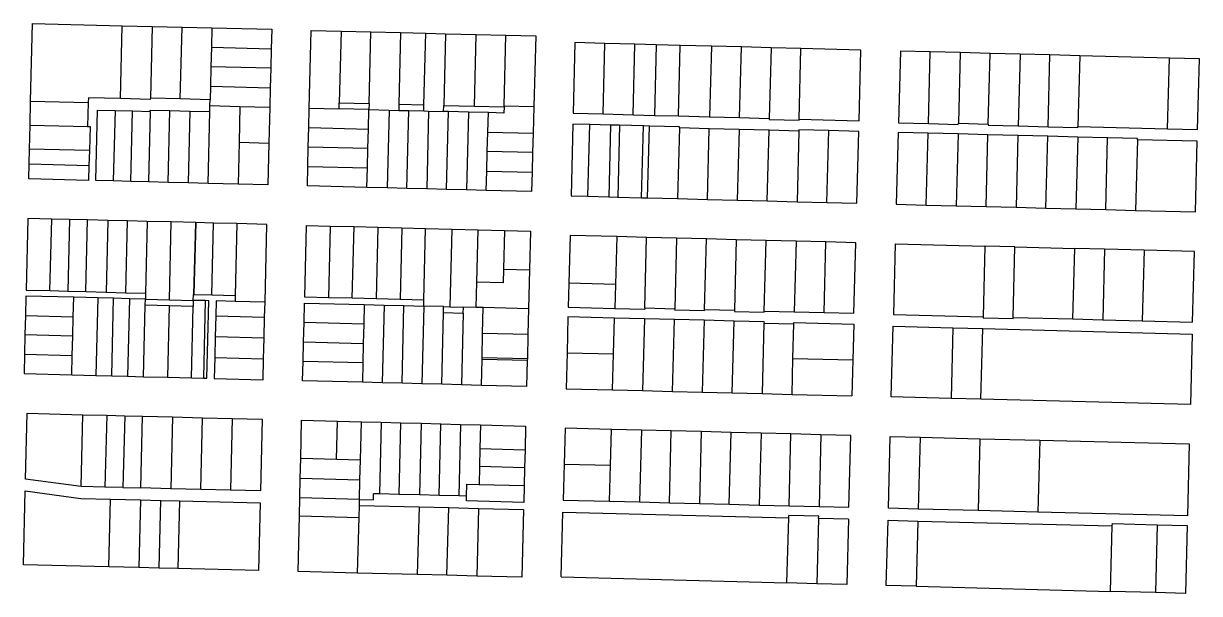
# Model space of a CAD drawing. Header units: inches. Extents: x 486468 to 494399, y 5455955 to 5460553.
# Drawn here: x 487768 to 488367, y 5457301 to 5457591 of the extents above; entities that cross this region are included whole.
import ezdxf

# ---------------------------------------------------------------- set-up
doc = ezdxf.new("R2010")
doc.units = ezdxf.units.IN
doc.header["$MEASUREMENT"] = 0
doc.layers.add('ParcelLines', color=10, linetype='Continuous')

msp = doc.modelspace()

# ---------------------------------------------------------------- linework, layer by layer
at = {"layer": 'ParcelLines', "color": 1}
for p, q in [((487771.666, 5457551.026), (487772.637, 5457590.527)), ((487772.637, 5457590.527), (487818.286, 5457589.418)), ((487817.385, 5457552.318), (487818.286, 5457589.418)), ((487818.286, 5457589.418), (487833.536, 5457589.049)), ((487833.536, 5457589.049), (487832.635, 5457552.528)), ((487833.536, 5457589.049), (487848.736, 5457588.679)), ((487847.835, 5457552.158), (487848.736, 5457588.679)), ((487848.736, 5457588.679), (487863.935, 5457588.32)), ((487863.935, 5457588.32), (487863.692, 5457578.43)), ((487863.935, 5457588.32), (487894.385, 5457587.582)), ((487894.385, 5457587.582), (487894.135, 5457577.682)), ((487913.515, 5457547.481), (487914.485, 5457587.032)), ((487914.485, 5457587.032), (487929.684, 5457586.663)), ((487929.684, 5457586.663), (487928.784, 5457550.132)), ((487929.684, 5457586.663), (487944.834, 5457586.293)), ((487943.934, 5457549.782), (487944.834, 5457586.293)), ((487944.834, 5457586.293), (487960.034, 5457585.914)), ((487960.034, 5457585.914), (487959.112, 5457549.424)), ((487960.034, 5457585.914), (487972.834, 5457585.604)), ((487971.912, 5457549.121), (487972.834, 5457585.604)), ((487972.834, 5457585.604), (487982.884, 5457585.355)), ((487982.884, 5457585.355), (487981.984, 5457548.883)), ((487982.884, 5457585.355), (487998.484, 5457584.975)), ((487997.584, 5457548.524), (487998.484, 5457584.975)), ((487998.484, 5457584.975), (488013.633, 5457584.605)), ((488012.743, 5457548.634), (488013.633, 5457584.605)), ((488013.633, 5457584.605), (488028.783, 5457584.236)), ((488028.783, 5457584.236), (488027.853, 5457548.285)), ((488048.783, 5457580.836), (488047.848, 5457544.845)), ((488064.033, 5457580.438), (488048.783, 5457580.836)), ((487863.692, 5457578.43), (487863.45, 5457568.53)), ((487863.692, 5457578.43), (487894.135, 5457577.682)), ((487894.135, 5457577.682), (487893.895, 5457567.781)), ((488063.102, 5457544.497), (488064.033, 5457580.438)), ((488079.233, 5457580.028), (488064.033, 5457580.438)), ((488078.332, 5457544.087), (488079.233, 5457580.028)), ((488090.182, 5457579.739), (488079.233, 5457580.028)), ((488090.182, 5457579.739), (488089.282, 5457543.807)), ((488102.382, 5457579.419), (488090.182, 5457579.739)), ((488101.481, 5457543.488), (488102.382, 5457579.419)), ((488118.232, 5457578.999), (488102.382, 5457579.419)), ((488118.232, 5457578.999), (488117.331, 5457543.078)), ((488133.482, 5457578.601), (488118.232, 5457578.999)), ((488132.531, 5457542.689), (488133.482, 5457578.601)), ((488148.681, 5457578.201), (488133.482, 5457578.601)), ((488148.681, 5457578.201), (488147.731, 5457542.29)), ((488163.83, 5457577.802), (488148.681, 5457578.201)), ((488162.88, 5457541.89), (488163.83, 5457577.802)), ((488194.38, 5457576.994), (488163.83, 5457577.802)), ((488193.43, 5457541.092), (488194.38, 5457576.994)), ((488214.48, 5457576.544), (488213.48, 5457539.993)), ((488229.68, 5457576.146), (488214.48, 5457576.544)), ((488228.729, 5457539.593), (488229.68, 5457576.146)), ((488244.929, 5457575.746), (488229.68, 5457576.146)), ((488244.929, 5457575.746), (488243.979, 5457539.794)), ((488260.129, 5457575.347), (488244.929, 5457575.746)), ((488259.179, 5457539.395), (488260.129, 5457575.347)), ((488275.379, 5457574.948), (488260.129, 5457575.347)), ((488275.379, 5457574.948), (488274.429, 5457538.395)), ((488290.579, 5457574.549), (488275.379, 5457574.948)), ((488289.628, 5457537.996), (488290.579, 5457574.549)), ((488305.829, 5457574.149), (488290.579, 5457574.549)), ((488305.829, 5457574.149), (488304.878, 5457538.196)), ((488351.528, 5457572.951), (488305.829, 5457574.149)), ((488350.527, 5457537.013), (488351.528, 5457572.951)), ((488366.728, 5457572.552), (488351.528, 5457572.951)), ((488365.793, 5457536.61), (488366.728, 5457572.552)), ((487863.45, 5457568.53), (487863.207, 5457558.629)), ((487893.895, 5457567.781), (487863.45, 5457568.53)), ((487893.895, 5457567.781), (487893.655, 5457557.881)), ((487863.207, 5457558.629), (487863.039, 5457551.779)), ((487863.207, 5457558.629), (487893.655, 5457557.881)), ((487893.655, 5457557.881), (487893.405, 5457547.981)), ((487771.366, 5457538.876), (487771.666, 5457551.026)), ((487771.666, 5457551.026), (487800.966, 5457550.277)), ((487801.036, 5457552.727), (487800.966, 5457550.277)), ((487817.385, 5457552.318), (487801.036, 5457552.727)), ((487832.585, 5457551.928), (487817.385, 5457552.318)), ((487832.635, 5457552.528), (487832.585, 5457551.928)), ((487847.835, 5457552.158), (487832.635, 5457552.528)), ((487863.039, 5457551.779), (487847.835, 5457552.158)), ((487862.965, 5457548.78), (487863.039, 5457551.779)), ((487800.966, 5457550.277), (487800.636, 5457538.127)), ((487804.786, 5457510.627), (487805.736, 5457546.527)), ((487805.736, 5457546.527), (487814.635, 5457546.287)), ((487814.635, 5457546.287), (487813.736, 5457510.407)), ((487814.635, 5457546.287), (487823.535, 5457546.058)), ((487822.685, 5457510.178), (487823.535, 5457546.058)), ((487823.535, 5457546.058), (487832.435, 5457545.828)), ((487832.435, 5457545.828), (487831.685, 5457509.948)), ((487832.435, 5457545.828), (487832.485, 5457546.478)), ((487832.485, 5457546.478), (487842.535, 5457546.228)), ((487841.735, 5457509.698), (487842.535, 5457546.228)), ((487842.535, 5457546.228), (487852.685, 5457545.978)), ((487852.685, 5457545.978), (487851.835, 5457509.448)), ((487852.685, 5457545.978), (487862.885, 5457545.73)), ((487861.985, 5457509.189), (487862.885, 5457545.73)), ((487862.885, 5457545.73), (487862.965, 5457548.78)), ((487862.965, 5457548.78), (487878.185, 5457548.38)), ((487878.185, 5457548.38), (487877.745, 5457530.13)), ((487878.185, 5457548.38), (487893.405, 5457547.981)), ((487893.405, 5457547.981), (487892.955, 5457529.73)), ((487913.275, 5457537.581), (487913.515, 5457547.481)), ((487913.515, 5457547.481), (487928.684, 5457547.082)), ((487928.684, 5457547.082), (487928.784, 5457550.132)), ((487943.884, 5457546.732), (487928.684, 5457547.082)), ((487928.784, 5457550.132), (487943.934, 5457549.782)), ((487943.634, 5457536.832), (487943.884, 5457546.732)), ((487943.934, 5457549.782), (487943.884, 5457546.732)), ((487943.884, 5457546.732), (487954.234, 5457546.472)), ((487954.234, 5457546.472), (487953.233, 5457506.861)), ((487954.234, 5457546.472), (487959.034, 5457546.353)), ((487959.112, 5457549.424), (487959.034, 5457546.353)), ((487959.034, 5457546.353), (487964.234, 5457546.223)), ((487959.112, 5457549.424), (487971.912, 5457549.121)), ((487963.233, 5457506.611), (487964.234, 5457546.223)), ((487964.234, 5457546.223), (487971.834, 5457546.033)), ((487971.834, 5457546.033), (487971.912, 5457549.121)), ((487971.834, 5457546.033), (487974.234, 5457545.973)), ((487974.234, 5457545.973), (487973.283, 5457506.362)), ((487974.234, 5457545.973), (487981.884, 5457545.783)), ((487981.884, 5457545.783), (487981.984, 5457548.883)), ((487984.384, 5457545.713), (487981.884, 5457545.783)), ((487981.984, 5457548.883), (487997.584, 5457548.524)), ((487983.383, 5457506.112), (487984.384, 5457545.713)), ((487994.534, 5457545.454), (487984.384, 5457545.713)), ((487994.534, 5457545.454), (487993.483, 5457505.862)), ((488004.684, 5457545.194), (487994.534, 5457545.454)), ((487997.584, 5457548.524), (488012.733, 5457548.184)), ((488004.404, 5457535.283), (488004.684, 5457545.194)), ((488012.633, 5457544.984), (488004.684, 5457545.194)), ((488012.733, 5457548.184), (488012.633, 5457544.984)), ((488012.733, 5457548.184), (488012.743, 5457548.634)), ((488012.743, 5457548.634), (488027.853, 5457548.285)), ((488027.853, 5457548.285), (488027.502, 5457534.734)), ((488047.848, 5457544.845), (488063.102, 5457544.497)), ((487771.066, 5457526.676), (487771.366, 5457538.876)), ((487771.366, 5457538.876), (487800.636, 5457538.127)), ((488047.732, 5457539.386), (488046.782, 5457502.835)), ((488056.282, 5457539.166), (488047.732, 5457539.386)), ((488055.332, 5457502.615), (488056.282, 5457539.166)), ((488066.932, 5457538.886), (488056.282, 5457539.166)), ((488063.102, 5457544.497), (488078.332, 5457544.087)), ((488066.932, 5457538.886), (488066.032, 5457502.335)), ((488071.482, 5457538.777), (488066.932, 5457538.886)), ((488078.332, 5457544.087), (488089.282, 5457543.807)), ((488089.282, 5457543.807), (488101.481, 5457543.488)), ((488101.481, 5457543.488), (488117.331, 5457543.078)), ((488117.331, 5457543.078), (488132.531, 5457542.689)), ((488132.531, 5457542.689), (488147.731, 5457542.29)), ((488147.731, 5457542.29), (488147.681, 5457541.69)), ((488147.681, 5457541.69), (488162.88, 5457541.29)), ((488162.88, 5457541.89), (488193.43, 5457541.092)), ((488162.88, 5457541.29), (488162.88, 5457541.89)), ((488213.48, 5457539.993), (488228.729, 5457539.593)), ((488228.729, 5457539.593), (488243.929, 5457539.194)), ((488243.929, 5457539.194), (488243.979, 5457539.794)), ((488243.979, 5457539.794), (488259.179, 5457539.395)), ((488259.179, 5457539.395), (488259.179, 5457538.795)), ((487800.636, 5457538.127), (487801.886, 5457538.127)), ((487801.886, 5457538.127), (487801.556, 5457525.926)), ((487913.025, 5457527.681), (487913.275, 5457537.581)), ((487913.275, 5457537.581), (487943.634, 5457536.832)), ((487943.384, 5457526.931), (487943.634, 5457536.832)), ((488004.133, 5457525.383), (488004.404, 5457535.283)), ((488004.404, 5457535.283), (488027.502, 5457534.734)), ((488027.502, 5457534.734), (488027.242, 5457524.834)), ((488071.482, 5457538.777), (488070.582, 5457502.215)), ((488083.682, 5457538.457), (488071.482, 5457538.777)), ((488082.732, 5457501.905), (488083.682, 5457538.457)), ((488086.732, 5457538.377), (488083.682, 5457538.457)), ((488085.782, 5457501.826), (488086.732, 5457538.377)), ((488101.931, 5457537.987), (488086.732, 5457538.377)), ((488101.931, 5457537.387), (488100.981, 5457501.436)), ((488101.931, 5457537.387), (488101.931, 5457537.987)), ((488117.181, 5457536.988), (488101.931, 5457537.387)), ((488116.231, 5457501.046), (488117.181, 5457536.988)), ((488132.381, 5457536.589), (488117.181, 5457536.988)), ((488132.381, 5457536.589), (488131.431, 5457500.657)), ((488147.581, 5457536.19), (488132.381, 5457536.589)), ((488146.631, 5457500.268), (488147.581, 5457536.19)), ((488162.83, 5457535.79), (488147.581, 5457536.19)), ((488162.83, 5457535.79), (488161.88, 5457499.879)), ((488178.03, 5457536.041), (488162.83, 5457536.44)), ((488162.83, 5457536.44), (488162.83, 5457535.79)), ((488177.08, 5457499.489), (488178.03, 5457536.041)), ((488193.28, 5457535.641), (488178.03, 5457536.041)), ((488192.28, 5457499.089), (488193.28, 5457535.641)), ((488213.38, 5457535.143), (488212.379, 5457498.59)), ((488228.579, 5457534.743), (488213.38, 5457535.143)), ((488227.629, 5457498.19), (488228.579, 5457534.743)), ((488243.829, 5457534.343), (488228.579, 5457534.743)), ((488243.829, 5457534.343), (488242.879, 5457497.802)), ((488259.029, 5457533.945), (488243.829, 5457534.343)), ((488258.079, 5457497.402), (488259.029, 5457533.945)), ((488274.279, 5457533.545), (488259.029, 5457533.945)), ((488259.179, 5457538.795), (488274.429, 5457538.395)), ((488274.279, 5457533.545), (488273.328, 5457497.012)), ((488289.478, 5457533.146), (488274.279, 5457533.545)), ((488274.429, 5457538.395), (488289.628, 5457537.996)), ((488288.527, 5457496.613), (488289.478, 5457533.146)), ((488304.728, 5457532.746), (488289.478, 5457533.146)), ((488289.628, 5457537.996), (488304.878, 5457537.596)), ((488304.878, 5457538.196), (488350.527, 5457537.013)), ((488304.878, 5457537.596), (488304.878, 5457538.196)), ((488350.527, 5457537.013), (488365.793, 5457536.61)), ((487877.745, 5457530.13), (487877.235, 5457508.809)), ((487877.745, 5457530.13), (487892.955, 5457529.73)), ((487892.955, 5457529.73), (487892.435, 5457508.429)), ((487912.785, 5457517.78), (487913.025, 5457527.681)), ((487943.384, 5457526.931), (487913.025, 5457527.681)), ((487943.133, 5457517.031), (487943.384, 5457526.931)), ((488304.728, 5457532.746), (488303.777, 5457496.223)), ((488319.978, 5457532.346), (488304.728, 5457532.746)), ((488318.977, 5457495.835), (488319.978, 5457532.346)), ((488335.178, 5457531.948), (488319.978, 5457532.346)), ((488335.178, 5457531.398), (488334.227, 5457495.435)), ((488335.178, 5457531.398), (488335.178, 5457531.948)), ((488365.627, 5457530.599), (488335.178, 5457531.398)), ((488364.676, 5457494.646), (488365.627, 5457530.599)), ((487770.876, 5457519.075), (487771.066, 5457526.676)), ((487801.556, 5457525.926), (487771.066, 5457526.676)), ((487801.556, 5457525.926), (487801.346, 5457518.326)), ((488003.853, 5457515.483), (488004.133, 5457525.383)), ((488027.242, 5457524.834), (488004.133, 5457525.383)), ((488027.242, 5457524.834), (488026.982, 5457514.933)), ((487770.686, 5457511.475), (487770.876, 5457519.075)), ((487770.876, 5457519.075), (487801.346, 5457518.326)), ((487801.346, 5457518.326), (487801.136, 5457510.726)), ((487912.534, 5457507.88), (487912.785, 5457517.78)), ((487912.785, 5457517.78), (487943.133, 5457517.031)), ((487942.883, 5457507.121), (487943.133, 5457517.031)), ((488003.583, 5457505.612), (488003.853, 5457515.483)), ((488003.853, 5457515.483), (488026.982, 5457514.933)), ((488026.982, 5457514.933), (488026.732, 5457505.033)), ((487801.136, 5457510.726), (487770.686, 5457511.475)), ((487813.736, 5457510.407), (487804.786, 5457510.627)), ((487822.685, 5457510.178), (487813.736, 5457510.407)), ((487831.685, 5457509.948), (487822.685, 5457510.178)), ((487841.735, 5457509.698), (487831.685, 5457509.948)), ((487851.835, 5457509.448), (487841.735, 5457509.698)), ((487861.985, 5457509.189), (487851.835, 5457509.448)), ((487877.235, 5457508.809), (487861.985, 5457509.189)), ((487892.435, 5457508.429), (487877.235, 5457508.809)), ((487942.883, 5457507.121), (487912.534, 5457507.88)), ((487953.233, 5457506.861), (487942.883, 5457507.121)), ((487963.233, 5457506.611), (487953.233, 5457506.861)), ((487973.283, 5457506.362), (487963.233, 5457506.611)), ((487983.383, 5457506.112), (487973.283, 5457506.362)), ((487993.483, 5457505.862), (487983.383, 5457506.112)), ((488003.583, 5457505.612), (487993.483, 5457505.862)), ((488026.732, 5457505.033), (488003.583, 5457505.612)), ((488046.782, 5457502.835), (488055.332, 5457502.615)), ((488055.332, 5457502.615), (488066.032, 5457502.335)), ((488066.032, 5457502.335), (488070.582, 5457502.215)), ((488070.582, 5457502.215), (488082.732, 5457501.905)), ((488082.732, 5457501.905), (488085.782, 5457501.826)), ((488085.782, 5457501.826), (488100.981, 5457501.436)), ((488100.981, 5457501.436), (488116.231, 5457501.046)), ((488116.231, 5457501.046), (488131.431, 5457500.657)), ((488131.431, 5457500.657), (488146.631, 5457500.268)), ((488146.631, 5457500.268), (488161.88, 5457499.879)), ((488161.88, 5457499.879), (488177.08, 5457499.489)), ((488177.08, 5457499.489), (488192.28, 5457499.089)), ((488212.379, 5457498.59), (488227.629, 5457498.19)), ((488227.629, 5457498.19), (488242.879, 5457497.802)), ((488242.879, 5457497.802), (488258.079, 5457497.402)), ((488258.079, 5457497.402), (488273.328, 5457497.012)), ((488273.328, 5457497.012), (488288.527, 5457496.613)), ((487770.186, 5457491.375), (487769.335, 5457454.925)), ((487782.386, 5457491.066), (487770.186, 5457491.375)), ((487781.485, 5457454.605), (487782.386, 5457491.066)), ((487791.486, 5457490.846), (487782.386, 5457491.066)), ((488288.527, 5457496.613), (488303.777, 5457496.223)), ((488303.777, 5457496.223), (488318.977, 5457495.835)), ((488318.977, 5457495.835), (488334.227, 5457495.435)), ((488334.227, 5457495.435), (488364.676, 5457494.646)), ((487791.486, 5457490.846), (487790.635, 5457454.365)), ((487800.636, 5457490.616), (487791.486, 5457490.846)), ((487799.735, 5457454.126), (487800.636, 5457490.616)), ((487810.986, 5457490.357), (487800.636, 5457490.616)), ((487810.986, 5457490.357), (487810.085, 5457453.856)), ((487821.035, 5457490.107), (487810.986, 5457490.357)), ((487820.135, 5457453.586), (487821.035, 5457490.107)), ((487831.034, 5457489.857), (487821.035, 5457490.107)), ((487831.034, 5457489.857), (487830.184, 5457453.326)), ((487843.234, 5457489.548), (487831.034, 5457489.857)), ((487842.284, 5457449.976), (487843.234, 5457489.548)), ((487855.584, 5457489.238), (487843.234, 5457489.548)), ((487855.584, 5457489.238), (487854.534, 5457452.722)), ((487855.734, 5457489.238), (487854.686, 5457452.724)), ((487855.734, 5457489.238), (487855.584, 5457489.238)), ((487864.684, 5457489.008), (487855.734, 5457489.238)), ((487863.834, 5457452.467), (487864.684, 5457489.008)), ((487876.684, 5457488.708), (487864.684, 5457489.008)), ((487876.684, 5457488.708), (487875.834, 5457452.127)), ((487891.934, 5457488.329), (487876.684, 5457488.708)), ((487890.984, 5457448.728), (487891.934, 5457488.329)), ((487911.184, 5457451.328), (487912.034, 5457487.779)), ((487912.034, 5457487.779), (487924.184, 5457487.48)), ((487924.184, 5457487.48), (487923.284, 5457451.029)), ((487924.184, 5457487.48), (487936.333, 5457487.17)), ((487935.433, 5457450.729), (487936.333, 5457487.17)), ((487936.333, 5457487.17), (487948.483, 5457486.87)), ((487948.483, 5457486.87), (487947.583, 5457450.429)), ((487948.483, 5457486.87), (487960.633, 5457486.571)), ((487960.633, 5457486.571), (487959.733, 5457450.129)), ((487960.633, 5457486.571), (487972.733, 5457486.261)), ((487971.883, 5457449.83), (487972.733, 5457486.261)), ((487972.733, 5457486.261), (487986.133, 5457485.931)), ((487986.133, 5457485.931), (487985.133, 5457446.447)), ((487986.133, 5457485.931), (487999.483, 5457485.602)), ((487998.803, 5457458.881), (487999.483, 5457485.602)), ((487999.483, 5457485.602), (488012.833, 5457485.262)), ((488012.833, 5457485.262), (488012.333, 5457465.531)), ((488012.833, 5457485.262), (488026.182, 5457484.932)), ((488026.182, 5457484.932), (488025.682, 5457465.182)), ((488046.282, 5457482.734), (488045.652, 5457458.383)), ((488070.032, 5457482.114), (488046.282, 5457482.734)), ((488070.032, 5457482.114), (488069.402, 5457457.733)), ((488085.232, 5457481.725), (488070.032, 5457482.114)), ((488084.347, 5457445.812), (488085.232, 5457481.725)), ((488100.481, 5457481.325), (488085.232, 5457481.725)), ((488100.481, 5457481.325), (488099.546, 5457445.423)), ((488115.681, 5457480.936), (488100.481, 5457481.325)), ((488114.73, 5457445.034), (488115.681, 5457480.936)), ((488130.881, 5457480.546), (488115.681, 5457480.936)), ((488130.881, 5457480.546), (488129.98, 5457444.634)), ((488146.131, 5457480.156), (488130.881, 5457480.546)), ((488145.18, 5457444.235), (488146.131, 5457480.156)), ((488161.33, 5457479.768), (488146.131, 5457480.156)), ((488161.33, 5457479.768), (488160.379, 5457443.855)), ((488176.58, 5457479.378), (488161.33, 5457479.768)), ((488175.629, 5457443.466), (488176.58, 5457479.378)), ((488191.78, 5457478.988), (488176.58, 5457479.378)), ((488190.829, 5457443.086), (488191.78, 5457478.988)), ((488211.879, 5457478.439), (488210.943, 5457442.498)), ((488211.879, 5457478.439), (488257.527, 5457477.27)), ((488257.527, 5457477.27), (488256.591, 5457441.333)), ((488272.777, 5457476.882), (488257.527, 5457477.27)), ((488271.827, 5457440.989), (488272.777, 5457476.882)), ((488272.777, 5457476.882), (488303.227, 5457476.102)), ((488302.276, 5457440.21), (488303.227, 5457476.102)), ((488318.427, 5457475.713), (488303.227, 5457476.102)), ((488318.427, 5457475.713), (488317.476, 5457439.82)), ((488338.526, 5457475.203), (488318.427, 5457475.713)), ((488338.526, 5457475.203), (488337.576, 5457439.301)), ((488364.126, 5457474.545), (488338.526, 5457475.203)), ((488363.176, 5457438.642), (488364.126, 5457474.545)), ((488012.333, 5457465.531), (488012.183, 5457458.581)), ((488012.333, 5457465.531), (488025.682, 5457465.182)), ((488025.682, 5457465.182), (488025.183, 5457445.431)), ((487998.483, 5457446.11), (487998.803, 5457458.881)), ((488012.183, 5457458.581), (487998.803, 5457458.881)), ((488045.652, 5457458.383), (488045.332, 5457446.182)), ((488069.402, 5457457.733), (488045.652, 5457458.383)), ((488069.402, 5457457.733), (488069.082, 5457445.583)), ((487769.235, 5457451.875), (487768.995, 5457442.025)), ((487793.585, 5457451.235), (487769.235, 5457451.875)), ((487769.335, 5457454.925), (487781.485, 5457454.605)), ((487781.485, 5457454.605), (487790.635, 5457454.365)), ((487790.635, 5457454.365), (487799.735, 5457454.126)), ((487793.345, 5457441.375), (487793.585, 5457451.235)), ((487805.785, 5457450.916), (487793.585, 5457451.235)), ((487799.735, 5457454.126), (487810.085, 5457453.856)), ((487805.785, 5457450.916), (487804.835, 5457411.445)), ((487813.885, 5457450.706), (487805.785, 5457450.916)), ((487810.085, 5457453.856), (487820.135, 5457453.586)), ((487812.935, 5457411.245), (487813.885, 5457450.706)), ((487821.985, 5457450.486), (487813.885, 5457450.706)), ((487820.135, 5457453.586), (487830.184, 5457453.326)), ((487821.985, 5457450.486), (487821.035, 5457411.045)), ((487830.084, 5457450.276), (487821.985, 5457450.486)), ((487829.984, 5457447.226), (487830.084, 5457450.276)), ((487830.184, 5457453.326), (487830.084, 5457450.276)), ((487830.084, 5457450.276), (487842.284, 5457449.976)), ((487842.284, 5457449.976), (487854.434, 5457449.677)), ((487854.434, 5457449.677), (487854.334, 5457446.627)), ((487854.434, 5457449.677), (487854.534, 5457452.722)), ((487860.534, 5457449.527), (487854.434, 5457449.677)), ((487854.686, 5457452.724), (487854.534, 5457452.722)), ((487854.686, 5457452.724), (487863.834, 5457452.467)), ((487860.534, 5457449.527), (487859.634, 5457410.076)), ((487862.384, 5457449.477), (487860.534, 5457449.527)), ((487861.434, 5457410.026), (487862.384, 5457449.477)), ((487863.834, 5457452.467), (487875.834, 5457452.127)), ((487866.034, 5457449.377), (487865.864, 5457441.727)), ((487875.734, 5457449.127), (487866.034, 5457449.377)), ((487875.834, 5457452.127), (487875.734, 5457449.127)), ((487890.984, 5457448.728), (487875.734, 5457449.127)), ((487923.284, 5457451.029), (487911.184, 5457451.328)), ((487935.433, 5457450.729), (487923.284, 5457451.029)), ((487947.583, 5457450.429), (487935.433, 5457450.729)), ((487959.733, 5457450.129), (487947.583, 5457450.429)), ((487971.883, 5457449.83), (487959.733, 5457450.129)), ((487971.833, 5457446.78), (487971.883, 5457449.83)), ((487829.184, 5457410.835), (487829.984, 5457447.226)), ((487842.134, 5457446.926), (487829.984, 5457447.226)), ((487842.134, 5457446.926), (487841.334, 5457410.535)), ((487854.334, 5457446.627), (487842.134, 5457446.926)), ((487853.534, 5457410.226), (487854.334, 5457446.627)), ((487890.804, 5457441.077), (487890.984, 5457448.728)), ((487910.844, 5457438.378), (487911.084, 5457448.278)), ((487911.084, 5457448.278), (487941.483, 5457447.529)), ((487941.483, 5457447.529), (487941.243, 5457437.629)), ((487941.483, 5457447.529), (487951.583, 5457447.279)), ((487951.583, 5457447.279), (487950.632, 5457407.728)), ((487951.583, 5457447.279), (487961.683, 5457447.029)), ((487960.732, 5457407.468), (487961.683, 5457447.029)), ((487961.683, 5457447.029), (487971.833, 5457446.78)), ((487971.833, 5457446.78), (487970.832, 5457407.208)), ((487981.883, 5457446.53), (487971.833, 5457446.78)), ((487980.932, 5457406.949), (487981.809, 5457443.466)), ((487981.809, 5457443.466), (487981.883, 5457446.53)), ((487981.809, 5457443.466), (487991.909, 5457443.214)), ((487981.883, 5457446.53), (487985.133, 5457446.447)), ((487985.133, 5457446.447), (487991.983, 5457446.27)), ((487991.909, 5457443.214), (487991.032, 5457406.689)), ((487991.909, 5457443.214), (487991.983, 5457446.27)), ((487998.483, 5457446.11), (487991.983, 5457446.27)), ((488002.083, 5457446.01), (487998.483, 5457446.11)), ((488001.773, 5457432.83), (488002.083, 5457446.01)), ((488025.183, 5457445.431), (488002.083, 5457446.01)), ((488025.183, 5457445.431), (488024.853, 5457432.28)), ((488045.332, 5457446.182), (488069.082, 5457445.583)), ((488069.082, 5457445.583), (488084.332, 5457445.203)), ((488084.347, 5457445.812), (488084.332, 5457445.203)), ((488084.347, 5457445.812), (488099.546, 5457445.423)), ((488099.546, 5457445.423), (488099.53, 5457444.814)), ((488099.53, 5457444.814), (488114.73, 5457444.434)), ((488114.73, 5457445.034), (488129.98, 5457444.634)), ((488114.73, 5457444.434), (488114.73, 5457445.034)), ((488129.98, 5457444.634), (488129.93, 5457444.034)), ((488129.93, 5457444.034), (488145.18, 5457443.635)), ((488145.18, 5457444.235), (488160.379, 5457443.855)), ((488145.18, 5457443.635), (488145.18, 5457444.235)), ((488160.379, 5457443.855), (488175.629, 5457443.466)), ((488175.629, 5457443.466), (488190.829, 5457443.086)), ((487768.995, 5457442.025), (487768.755, 5457432.124)), ((487768.995, 5457442.025), (487793.345, 5457441.375)), ((487793.115, 5457431.525), (487793.345, 5457441.375)), ((487865.864, 5457441.727), (487865.614, 5457431.127)), ((487865.864, 5457441.727), (487890.804, 5457441.077)), ((487890.544, 5457430.477), (487890.804, 5457441.077)), ((487910.604, 5457428.528), (487910.844, 5457438.378)), ((487941.243, 5457437.629), (487910.844, 5457438.378)), ((487941.243, 5457437.629), (487941.003, 5457427.728)), ((488045.232, 5457441.282), (488044.761, 5457423.032)), ((488068.982, 5457440.683), (488045.232, 5457441.282)), ((488068.461, 5457422.432), (488068.982, 5457440.683)), ((488084.181, 5457440.303), (488068.982, 5457440.683)), ((488084.181, 5457440.303), (488083.181, 5457403.742)), ((488099.38, 5457439.924), (488084.181, 5457440.303)), ((488098.381, 5457403.362), (488099.38, 5457439.924)), ((488114.63, 5457439.544), (488099.38, 5457439.924)), ((488114.63, 5457439.544), (488113.58, 5457402.972)), ((488129.83, 5457439.164), (488114.63, 5457439.544)), ((488128.83, 5457402.583), (488129.83, 5457439.164)), ((488145.03, 5457438.785), (488129.83, 5457439.164)), ((488145.014, 5457438.143), (488144.03, 5457402.203)), ((488145.03, 5457438.785), (488145.014, 5457438.143)), ((488145.014, 5457438.143), (488160.213, 5457437.755)), ((488159.759, 5457420.084), (488160.213, 5457437.755)), ((488160.213, 5457437.755), (488160.229, 5457438.385)), ((488160.229, 5457438.385), (488190.679, 5457437.586)), ((488190.679, 5457437.586), (488190.209, 5457419.335)), ((488210.943, 5457442.498), (488256.591, 5457441.333)), ((488256.591, 5457441.333), (488256.577, 5457440.778)), ((488256.577, 5457440.778), (488271.827, 5457440.389)), ((488271.827, 5457440.389), (488271.827, 5457440.989)), ((488271.827, 5457440.989), (488302.276, 5457440.21)), ((488302.276, 5457440.21), (488317.476, 5457439.82)), ((488317.476, 5457439.82), (488337.576, 5457439.301)), ((488337.576, 5457439.301), (488363.176, 5457438.642)), ((487768.755, 5457432.124), (487768.525, 5457422.274)), ((487793.115, 5457431.525), (487768.755, 5457432.124)), ((487792.875, 5457421.625), (487793.115, 5457431.525)), ((487865.614, 5457431.127), (487865.374, 5457420.526)), ((487890.544, 5457430.477), (487865.614, 5457431.127)), ((488001.472, 5457420.579), (488001.773, 5457432.83)), ((488024.853, 5457432.28), (488001.773, 5457432.83)), ((488024.853, 5457432.28), (488024.542, 5457420.031)), ((488209.828, 5457400.535), (488210.778, 5457436.486)), ((488210.778, 5457436.486), (488241.227, 5457435.688)), ((488241.227, 5457435.688), (488240.277, 5457399.766)), ((488241.227, 5457435.688), (488256.427, 5457435.288)), ((488255.477, 5457399.387), (488256.427, 5457435.288)), ((488256.427, 5457435.288), (488363.026, 5457432.542)), ((488363.026, 5457432.542), (488362.076, 5457396.69)), ((487890.284, 5457419.877), (487890.544, 5457430.477)), ((487910.364, 5457418.627), (487910.604, 5457428.528)), ((487910.604, 5457428.528), (487941.003, 5457427.728)), ((487941.003, 5457427.728), (487940.772, 5457417.878)), ((487768.525, 5457422.274), (487768.285, 5457412.374)), ((487768.525, 5457422.274), (487792.875, 5457421.625)), ((487792.635, 5457411.754), (487792.875, 5457421.625)), ((487865.374, 5457420.526), (487865.134, 5457409.926)), ((487865.374, 5457420.526), (487890.284, 5457419.877)), ((487890.033, 5457409.277), (487890.284, 5457419.877)), ((488001.132, 5457406.429), (488001.452, 5457419.629)), ((488001.452, 5457419.629), (488001.472, 5457420.579)), ((488024.512, 5457419.031), (488001.452, 5457419.629)), ((488001.472, 5457420.579), (488024.542, 5457420.031)), ((488024.542, 5457420.031), (488024.512, 5457419.031)), ((488044.761, 5457423.032), (488044.281, 5457404.731)), ((488044.761, 5457423.032), (488068.461, 5457422.432)), ((488067.931, 5457404.131), (488068.461, 5457422.432)), ((488159.279, 5457401.813), (488159.759, 5457420.084)), ((488159.759, 5457420.084), (488190.209, 5457419.335)), ((488190.209, 5457419.335), (488189.729, 5457401.034)), ((487910.133, 5457408.777), (487910.364, 5457418.627)), ((487940.772, 5457417.878), (487910.364, 5457418.627)), ((487940.772, 5457417.878), (487940.532, 5457407.988)), ((488024.512, 5457419.031), (488024.182, 5457405.83)), ((487768.285, 5457412.374), (487792.635, 5457411.754)), ((487792.635, 5457411.754), (487804.835, 5457411.445)), ((487804.835, 5457411.445), (487812.935, 5457411.245)), ((487812.935, 5457411.245), (487821.035, 5457411.045)), ((487821.035, 5457411.045), (487829.184, 5457410.835)), ((487829.184, 5457410.835), (487841.334, 5457410.535)), ((487841.334, 5457410.535), (487853.534, 5457410.226)), ((487853.534, 5457410.226), (487859.634, 5457410.076)), ((487859.634, 5457410.076), (487861.434, 5457410.026)), ((487865.134, 5457409.926), (487890.033, 5457409.277)), ((487940.532, 5457407.988), (487910.133, 5457408.777)), ((487950.632, 5457407.728), (487940.532, 5457407.988)), ((487960.732, 5457407.468), (487950.632, 5457407.728)), ((487970.832, 5457407.208), (487960.732, 5457407.468)), ((487980.932, 5457406.949), (487970.832, 5457407.208)), ((487991.032, 5457406.689), (487980.932, 5457406.949)), ((488001.132, 5457406.429), (487991.032, 5457406.689)), ((488024.182, 5457405.83), (488001.132, 5457406.429)), ((488044.281, 5457404.731), (488067.931, 5457404.131)), ((488067.931, 5457404.131), (488083.181, 5457403.742)), ((488083.181, 5457403.742), (488098.381, 5457403.362)), ((488098.381, 5457403.362), (488113.58, 5457402.972)), ((488113.58, 5457402.972), (488128.83, 5457402.583)), ((488128.83, 5457402.583), (488144.03, 5457402.203)), ((488144.03, 5457402.203), (488159.279, 5457401.813)), ((488159.279, 5457401.813), (488189.729, 5457401.034)), ((488240.277, 5457399.766), (488209.828, 5457400.535)), ((488255.477, 5457399.387), (488240.277, 5457399.766)), ((488362.076, 5457396.69), (488255.477, 5457399.387)), ((487769.084, 5457358.723), (487769.934, 5457392.223)), ((487769.934, 5457392.223), (487798.184, 5457391.504)), ((487797.334, 5457354.973), (487798.184, 5457391.504)), ((487798.184, 5457391.504), (487810.384, 5457391.194)), ((487810.384, 5457391.194), (487809.484, 5457354.663)), ((487810.384, 5457391.194), (487819.534, 5457390.959)), ((487819.534, 5457390.959), (487818.633, 5457354.434)), ((487819.534, 5457390.959), (487828.683, 5457390.725)), ((487827.783, 5457354.204), (487828.683, 5457390.725)), ((487828.683, 5457390.725), (487843.883, 5457390.335)), ((487843.883, 5457390.335), (487842.983, 5457353.824)), ((487843.883, 5457390.335), (487859.083, 5457389.955)), ((487858.233, 5457353.444), (487859.083, 5457389.955)), ((487859.083, 5457389.955), (487874.333, 5457389.566)), ((487874.333, 5457389.566), (487873.433, 5457353.065)), ((487874.333, 5457389.566), (487889.533, 5457389.176)), ((487889.533, 5457389.176), (487888.683, 5457352.675)), ((487909.163, 5457369.176), (487909.633, 5457388.676)), ((487909.633, 5457388.676), (487927.883, 5457388.207)), ((487927.383, 5457368.726), (487927.883, 5457388.207)), ((487927.883, 5457388.207), (487940.032, 5457387.887)), ((487939.532, 5457368.376), (487940.032, 5457387.887)), ((487940.032, 5457387.887), (487950.082, 5457387.627)), ((487950.082, 5457387.627), (487949.282, 5457351.156)), ((487950.082, 5457387.627), (487960.132, 5457387.367)), ((487959.332, 5457350.906), (487960.132, 5457387.367)), ((487960.132, 5457387.367), (487970.482, 5457387.108)), ((487970.482, 5457387.108), (487969.682, 5457350.656)), ((487970.482, 5457387.108), (487980.532, 5457386.848)), ((487979.682, 5457350.418), (487980.532, 5457386.848)), ((487980.532, 5457386.848), (487990.582, 5457386.588)), ((487990.582, 5457386.588), (487989.632, 5457350.178)), ((487990.582, 5457386.588), (488000.632, 5457386.329)), ((488000.632, 5457386.329), (488000.332, 5457374.329)), ((488000.632, 5457386.329), (488023.682, 5457385.73)), ((488023.682, 5457385.73), (488023.372, 5457373.579)), ((488043.731, 5457384.63), (488043.281, 5457366.379)), ((488067.381, 5457384.031), (488043.731, 5457384.63)), ((488066.911, 5457365.78), (488067.381, 5457384.031)), ((488082.631, 5457383.641), (488067.381, 5457384.031)), ((488082.631, 5457383.641), (488081.681, 5457347.09)), ((488097.831, 5457383.261), (488082.631, 5457383.641)), ((488096.881, 5457346.71), (488097.831, 5457383.261)), ((488113.08, 5457382.872), (488097.831, 5457383.261)), ((488113.08, 5457382.872), (488112.13, 5457346.32)), ((488128.28, 5457382.482), (488113.08, 5457382.872)), ((488127.33, 5457345.93), (488128.28, 5457382.482)), ((488143.53, 5457382.092), (488128.28, 5457382.482)), ((488143.53, 5457382.092), (488142.58, 5457345.541)), ((488158.729, 5457381.703), (488143.53, 5457382.092)), ((488157.779, 5457345.161), (488158.729, 5457381.703)), ((488173.979, 5457381.323), (488158.729, 5457381.703)), ((488173.979, 5457381.323), (488173.029, 5457344.771)), ((488189.179, 5457380.933), (488173.979, 5457381.323)), ((488188.229, 5457344.382), (488189.179, 5457380.933)), ((488208.328, 5457343.883), (488209.278, 5457380.434)), ((488209.278, 5457380.434), (488224.528, 5457380.044)), ((488224.528, 5457380.044), (488223.528, 5457343.493)), ((488224.528, 5457380.044), (488254.977, 5457379.276)), ((488254.977, 5457379.276), (488253.977, 5457342.714)), ((488254.977, 5457379.276), (488285.427, 5457378.506)), ((488285.427, 5457378.506), (488284.426, 5457341.934)), ((488285.427, 5457378.506), (488361.526, 5457376.589)), ((488000.332, 5457374.329), (488000.132, 5457365.129)), ((488000.332, 5457374.329), (488023.372, 5457373.579)), ((488023.372, 5457373.579), (488023.132, 5457364.529)), ((488361.526, 5457376.589), (488360.575, 5457339.987)), ((487908.923, 5457359.175), (487909.163, 5457369.176)), ((487927.383, 5457368.726), (487909.163, 5457369.176)), ((487939.532, 5457368.376), (487927.383, 5457368.726)), ((487939.282, 5457358.376), (487939.532, 5457368.376)), ((488043.281, 5457366.379), (488042.831, 5457348.079)), ((488043.281, 5457366.379), (488066.911, 5457365.78)), ((488066.431, 5457347.479), (488066.911, 5457365.78)), ((488000.132, 5457365.129), (487999.932, 5457355.978)), ((488023.132, 5457364.529), (488000.132, 5457365.129)), ((488023.132, 5457364.529), (488022.902, 5457355.429)), ((487797.334, 5457354.973), (487769.084, 5457358.723)), ((487809.484, 5457354.663), (487797.334, 5457354.973)), ((487818.633, 5457354.434), (487809.484, 5457354.663)), ((487818.633, 5457354.434), (487827.783, 5457354.204)), ((487842.983, 5457353.824), (487827.783, 5457354.204)), ((487858.233, 5457353.444), (487842.983, 5457353.824)), ((487873.433, 5457353.065), (487858.233, 5457353.444)), ((487908.683, 5457349.125), (487908.923, 5457359.175)), ((487908.923, 5457359.175), (487939.282, 5457358.376)), ((487939.082, 5457348.376), (487939.282, 5457358.376)), ((487993.582, 5457350.078), (487993.782, 5457356.128)), ((487993.782, 5457356.128), (487999.932, 5457355.978)), ((487999.932, 5457355.978), (488022.902, 5457355.429)), ((488022.902, 5457355.429), (488022.682, 5457346.878)), ((487768.034, 5457315.172), (487768.934, 5457352.672)), ((487768.934, 5457352.672), (487797.184, 5457348.873)), ((487797.184, 5457348.873), (487812.383, 5457348.493)), ((487811.533, 5457314.082), (487812.383, 5457348.493)), ((487812.383, 5457348.493), (487827.633, 5457348.103)), ((487827.633, 5457348.103), (487826.782, 5457313.703)), ((487827.633, 5457348.103), (487837.933, 5457347.844)), ((487837.132, 5457313.443), (487837.933, 5457347.844)), ((487837.933, 5457347.844), (487847.483, 5457347.604)), ((487847.483, 5457347.604), (487846.632, 5457313.203)), ((487847.483, 5457347.604), (487888.533, 5457346.575)), ((487888.683, 5457352.675), (487873.433, 5457353.065)), ((487908.463, 5457340.025), (487908.683, 5457349.125)), ((487939.082, 5457348.376), (487908.683, 5457349.125)), ((487939.002, 5457345.376), (487939.082, 5457348.376)), ((487939.082, 5457348.376), (487946.182, 5457348.176)), ((487946.182, 5457348.176), (487946.232, 5457351.226)), ((487949.282, 5457351.156), (487946.232, 5457351.226)), ((487959.332, 5457350.906), (487949.282, 5457351.156)), ((487969.682, 5457350.656), (487959.332, 5457350.906)), ((487979.682, 5457350.418), (487969.682, 5457350.656)), ((487989.632, 5457350.178), (487979.682, 5457350.418)), ((487993.582, 5457350.078), (487989.632, 5457350.178)), ((487993.532, 5457347.628), (487993.582, 5457350.078)), ((488022.682, 5457346.878), (487993.532, 5457347.628)), ((488042.831, 5457348.079), (488066.431, 5457347.479)), ((488066.431, 5457347.479), (488081.681, 5457347.09)), ((487888.533, 5457346.575), (487887.682, 5457312.174)), ((487938.832, 5457339.225), (487939.002, 5457345.376)), ((487939.002, 5457345.376), (487969.432, 5457344.596)), ((487969.432, 5457344.596), (487968.481, 5457310.156)), ((487969.432, 5457344.596), (487984.532, 5457344.208)), ((487983.631, 5457309.776), (487984.532, 5457344.208)), ((487984.532, 5457344.208), (487999.632, 5457343.818)), ((487999.632, 5457343.818), (487998.781, 5457309.397)), ((487999.632, 5457343.818), (488022.631, 5457343.228)), ((488022.631, 5457343.228), (488021.73, 5457308.827)), ((488041.83, 5457308.927), (488042.681, 5457341.979)), ((488042.681, 5457341.979), (488157.629, 5457339.081)), ((488081.681, 5457347.09), (488096.881, 5457346.71)), ((488096.881, 5457346.71), (488112.13, 5457346.32)), ((488112.13, 5457346.32), (488127.33, 5457345.93)), ((488127.33, 5457345.93), (488142.58, 5457345.541)), ((488142.58, 5457345.541), (488157.779, 5457345.161)), ((488157.779, 5457345.161), (488173.029, 5457344.771)), ((488173.029, 5457344.771), (488188.229, 5457344.382)), ((488223.528, 5457343.493), (488208.328, 5457343.883)), ((488253.977, 5457342.714), (488223.528, 5457343.493)), ((488284.426, 5457341.934), (488253.977, 5457342.714)), ((488360.575, 5457339.987), (488284.426, 5457341.934)), ((487907.782, 5457311.674), (487908.463, 5457340.025)), ((487908.463, 5457340.025), (487938.832, 5457339.225)), ((487938.131, 5457310.915), (487938.832, 5457339.225)), ((488156.728, 5457305.889), (488157.629, 5457339.081)), ((488172.879, 5457339.931), (488157.629, 5457340.281)), ((488157.629, 5457339.081), (488157.629, 5457340.281)), ((488172.829, 5457338.681), (488171.978, 5457305.48)), ((488172.829, 5457338.681), (488172.879, 5457339.931)), ((488188.079, 5457338.331), (488172.829, 5457338.681)), ((488188.079, 5457338.331), (488187.178, 5457305.081)), ((488207.278, 5457304.581), (488208.178, 5457337.783)), ((488208.178, 5457337.783), (488223.377, 5457337.403)), ((488223.377, 5457337.403), (488222.527, 5457304.172)), ((488223.377, 5457337.403), (488322.326, 5457334.885)), ((488322.326, 5457334.885), (488322.376, 5457336.085)), ((488322.376, 5457336.085), (488345.225, 5457335.486)), ((488345.225, 5457335.486), (488344.276, 5457300.945)), ((488345.225, 5457335.486), (488360.425, 5457335.087)), ((488321.476, 5457301.544), (488322.326, 5457334.885)), ((488360.425, 5457335.087), (488359.526, 5457300.535)), ((487811.533, 5457314.082), (487768.034, 5457315.172)), ((487826.782, 5457313.703), (487811.533, 5457314.082)), ((487837.132, 5457313.443), (487826.782, 5457313.703)), ((487846.632, 5457313.203), (487837.132, 5457313.443)), ((487887.682, 5457312.174), (487846.632, 5457313.203)), ((487938.131, 5457310.915), (487907.782, 5457311.674)), ((487968.481, 5457310.156), (487938.131, 5457310.915)), ((487983.631, 5457309.776), (487968.481, 5457310.156)), ((487998.781, 5457309.397), (487983.631, 5457309.776)), ((488021.73, 5457308.827), (487998.781, 5457309.397)), ((488041.83, 5457308.927), (488156.728, 5457305.889)), ((488171.978, 5457305.48), (488156.728, 5457305.889)), ((488187.178, 5457305.081), (488171.978, 5457305.48)), ((488222.527, 5457304.172), (488207.278, 5457304.581)), ((488222.527, 5457304.172), (488321.476, 5457301.544)), ((488344.276, 5457300.945), (488321.476, 5457301.544)), ((488359.526, 5457300.535), (488344.276, 5457300.945))]:
    msp.add_line(p, q, dxfattribs=at)

doc.saveas('drawing.dxf')
